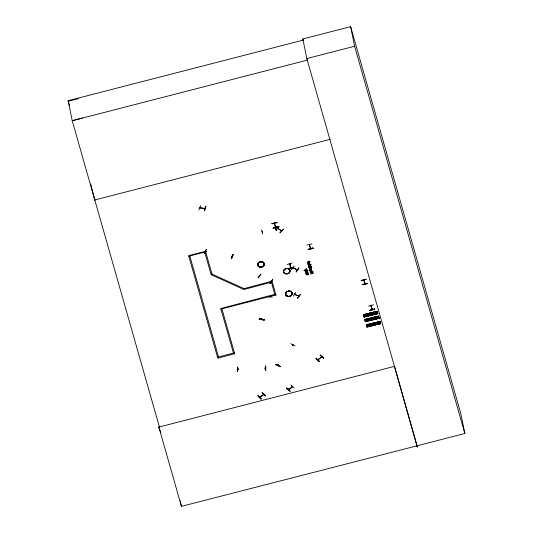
<?xml version="1.0" encoding="UTF-8"?>
<svg xmlns="http://www.w3.org/2000/svg" width="533" height="533" viewBox="0 0 533 533"><rect width="100%" height="100%" fill="white"/><g stroke="black" fill="none" stroke-linecap="round" stroke-linejoin="round"><path stroke-width="0.8" d="M264.168 319.773C257.499 318.181 257.446 319.374 264.128 320.086M281.664 230.896L277.593 228.257M281.671 230.936L277.773 228.424M288.4 389.123C288.32 390.736 293.037 386.985 292.39 386.238M321.759 356.77L317.908 359.862L317.715 359.375M318.248 359.562L318.074 359.169M321.352 357.07L321.705 356.484M321.472 356.877L321.452 357.217L321.819 356.597M237.811 366.97L237.378 371.454L237.611 367.11M237.718 368.923L237.825 369.356C239.204 368.929 237.105 369.722 237.831 368.876M238.284 369.176L238.191 368.863M265.034 368.176L265.574 368.35L265.487 367.897M265.487 370.415L265.701 365.944L265.78 370.408L265.454 370.255M262.183 231.615L262.309 232.128L262.443 231.682M263.449 394.487C264.288 394.373 259.018 398.531 260.151 396.865M263.788 394.573L263.802 394.207M275.774 228.617L275.701 228.177M275.794 228.63L275.634 228.151M293.57 268.132L293.53 267.926M294.609 294.023L295.016 294.476M309.64 269.418L309.347 269.198L311.485 269.065L311.645 269.858L310.746 269.132L310.299 270.351A0.706 0.58 -11.5 0 1 309.913 270.358L309.606 269.252M261.643 319.34L261.81 318.927L261.896 319.354M292.65 344.631L292.537 345.191M275.934 364.286L275.814 364.659L280.211 366.644M262.776 234.06L261.51 229.976M309.993 261.67C307.634 263.162 305.629 261.756 309.06 261.616M309.866 270.498C309.22 272.243 312.418 272.27 311.965 270.651C310.532 268.865 310.779 273.829 310.233 270.404M259.604 275.814L259.651 276.121M262.229 231.948L262.363 231.569M278.213 228.684L278.099 228.331M315.916 358.396L319.194 361.541L319.387 361.214M319.194 361.534L316.082 358.109M257.865 395.879L261.03 399.104L261.223 398.777M258.059 395.699L261.197 398.964L258.039 395.739M274.368 223.021L274.555 223.767L274.622 223.047M309.347 244.727L309.653 245.08L309.553 244.627M309.686 245.027C308.967 242.828 311.285 251.09 310.586 248.078M370.888 305.349L371.081 306.002L371.141 305.282M198.909 209.795L200.661 205.578M199.968 207.663C201.307 207.637 199.449 208.323 200.035 207.35M205.645 206.391L205.951 206.611L204.159 210.782L205.678 206.411M204.512 253.741L206.304 249.411L204.759 253.635M232.075 256.26C232.441 257.133 231.389 256.713 231.728 256.193M231.422 258.652L233.028 254.567M232.988 254.541L231.415 258.791L233.241 254.621L232.928 254.408M261.796 318.974L261.656 319.354L261.563 319.014M269.691 296.481L269.778 297.267L269.498 296.854M261.756 319.147L261.91 318.721M264.121 320.126L264.175 319.733M278.119 365.332L278.039 365.032M278.512 365.158L278.213 365.165M292.93 345.018L292.903 344.644M311.152 264.934L308.387 265.814L309.926 264.668L308.101 264.808L307.987 264.368M307.641 272.33L305.669 273.009L307.208 271.863L305.382 272.003L305.269 271.564M309.886 269.185L310.246 270.058L310.446 269.038M309.413 267.539C308.68 269.032 311.725 268.379 310.572 267.24M321.306 356.724L321.366 357.01M311.072 264.654C310.126 265.9 310.059 262.749 308.021 264.535M307.561 272.057L307.081 271.35L305.302 271.723M309.133 267.613L309.433 268.699L310.992 268.259A0.813 0.666 -11.5 0 0 311.159 267.846A0.939 0.773 -11.5 0 0 310.886 267.333L310.852 267.166M260.124 397.145L259.904 396.692M267.366 296.241L272.296 297.088M261.876 319.394L261.736 318.687M238.331 369.362L238.244 368.909M310.353 265.481C311.618 268.579 308.101 264.861 308.92 267.226L308.56 266.567A0.793 0.646 -11.5 0 1 308.64 266.2C309.347 265.467 311.045 267.479 309.993 265.567M272.017 281.151L244.074 288.613L243.541 289.359L211.308 274.781L211.788 273.789M291.411 269.785L294.343 266.007M292.93 267.759L293.203 267.912M298.82 267.919L296.068 271.89L298.88 268.059M296.315 271.997L298.846 268.026M293.123 296.295L295.828 292.41M298.533 295.795L298.44 296.295L298.36 295.948M297.534 298.154C299.506 295.529 302.971 291.165 297.501 298.127M260.877 274.109L258.039 278.046L260.89 274.102M271.117 281.144L274.948 295.162M271.17 281.044L271.077 281.544M269.951 283.303L272.716 279.465M272.756 279.605L269.971 283.443L272.703 279.445M292.877 344.684L292.524 345.224M278.366 365.038L278.113 365.385L278.306 364.752M292.684 345.311L292.937 344.964M278.526 365.125L278.266 365.451L278.233 364.772M295.082 345.904L290.678 343.705M280.205 366.677C276.747 363.999 272.31 363.133 280.358 366.464M274.428 223.307L275.568 227.384M310.699 248.684L310.346 248.092M363.653 279.925L364.832 284.049L364.639 283.303M372.3 309.566L370.921 305.576L372.121 309.673L371.947 308.967M316.082 358.263L319.42 361.374M290.045 391.149L286.767 387.864M292.49 386.711L288.353 389.217M317.941 359.815L321.879 356.883M275.794 230.089L279.372 226.685M280.005 232.808C286.774 225.199 282.59 231.102 279.918 232.628M292.75 344.571L292.81 344.858M263.808 394.587L263.695 394.1M205.591 251.616L206.104 251.669L205.651 251.303M308.68 265.947L309.38 265.76M274.735 223.72L274.542 222.974M309.653 245.08L309.466 244.334M363.772 280.338C363.972 278.339 365.805 285.968 364.659 283.389M371.254 305.955L371.068 305.216M323.511 358.329L320.18 355.085L323.671 358.216M290.898 384.953L294.136 387.977M262.223 392.828L265.614 395.886L262.189 392.668M263.748 394.38L259.564 396.992M304.11 270.278L304.223 270.737L304.976 270.224L307.028 270.164M271.264 281.597L271.117 281.071M304.143 270.438L306.602 268.692M200.082 207.657L204.825 208.769L204.799 208.243M305.329 269.805L306.688 268.978M206.018 251.869L205.465 251.056M293.083 267.912L297.494 269.878L297.374 269.538M292.211 386.918L292.004 386.492L291.997 386.851M288.739 389.203L288.813 388.97M311.072 270.617C311.405 272.536 312.245 270.284 311.039 270.451M306.488 273.016L307.934 272.736M262.256 392.774L265.387 395.879M293.03 268.066L297.234 269.731M294.536 294.043L294.502 294.483L298.7 296.128M311.359 271.583L310.892 271.703M308.261 262.449L309.333 262.376M68.257 101.257L78.491 98.565M82.448 118.006L72.215 120.705L159.4 426.933L158.847 427.08L160.819 432.516M302.844 38.962L350.621 26.65L460.865 413.875L464.856 433.482L417.079 445.795L306.835 58.57L302.844 38.962L303.297 40.555M307.847 59.982L72.215 120.705L68.144 100.684L303.777 39.968M306.835 58.57L354.612 46.258L350.621 26.65M94.234 200.122L330.413 139.26M271.963 223.873L277.027 222.567M276.014 227.151L277.466 226.791M273.169 228.097C289.239 223.627 262.203 230.989 278.286 226.978M234.68 353.652L217.844 358.243L188.635 255.647L205.518 251.296L212.014 274.109L211.028 274.368L204.712 252.109M311.932 243.828L306.861 245.12M310.939 248.511L312.391 248.151M313.118 247.998C297.567 252.189 323.704 245.733 308.141 249.644M308.081 249.431L313.111 247.952M292.171 263.016L287.134 264.441M289.765 263.828L290.732 267.946M309.093 261.776L309.193 261.037M309.227 261.203L309.373 261.71L309.913 261.397M309.22 262.243L309.413 261.816M291.185 267.719L292.63 267.359M293.363 267.2C283.289 269.165 290.805 269.445 293.357 267.16M293.39 267.333L288.32 268.619M310.033 265.747L310.386 265.641M309.546 267.213L310.946 266.846M309.167 267.773L308.88 267.553L311.645 266.667M309.446 267.699L310.606 267.406M310.886 267.333L311.718 266.946M309.92 269.345L310.479 269.198M305.109 271.057C311.205 269.951 305.662 269.638 305.189 271.337L307.954 270.451M309.9 270.664L310.273 270.584M244.027 288.366L244.301 289.412L271.264 282.21M310.259 272.383C316.229 271.357 310.546 270.971 310.339 272.676L311.618 272.176M313.264 272.823L312.251 273.256L311.965 272.256L312.984 271.823M313.351 273.116L310.706 273.969L311.898 273.176M233.467 353.099L220.755 308.527L274.722 294.363M275.934 294.909L220.929 309.08M361.194 280.491L366.258 279.185M361.207 280.551L366.278 279.245M362.36 284.562C371.348 281.877 367.157 284.662 362.353 284.515M373.553 304.803L368.503 306.175M374.719 308.874C364.645 310.839 372.161 311.112 374.712 308.834M369.682 310.313L374.759 309.033M159.387 426.88L158.834 427.02L181.42 506.35L417.079 445.795M158.847 427.08L394.48 366.358L417.246 447.074L416.919 445.455M377.184 311.252L377.384 311.985L363.619 315.356L363.439 314.67L377.217 311.359M363.439 314.67L377.211 311.305L377.764 313.424L364.026 316.869M377.764 313.411L363.999 316.782L363.459 314.717L377.191 311.272M377.271 311.565L363.586 315.196M364.072 317.062L363.879 316.336L377.644 312.971L377.824 313.651L364.072 317.062L377.817 313.637M363.886 316.382L377.657 313.024M363.966 316.662L377.71 313.244M365.338 321.492L364.812 319.474L378.563 316.062M364.805 319.467L378.543 316.009L379.13 318.208L365.305 321.379L379.063 317.988M364.878 319.747L378.63 316.336M364.912 319.873L378.67 316.462L364.898 319.827M378.73 316.722L364.985 320.14L378.736 316.742L378.543 316.029M365.238 321.139L379.003 317.728L379.176 318.408L365.418 321.779L365.232 321.093L378.99 317.721M365.352 321.552L379.11 318.134M366.418 325.157L380.169 321.745M366.497 325.443L380.256 322.072L366.504 325.483L366.311 324.757L380.096 321.472L366.311 324.77L366.857 326.822M366.837 326.749L380.582 323.338M380.629 323.464L366.871 326.882L380.635 323.511L380.062 321.359L380.249 322.052M276.361 230.602L275.168 226.305L276.327 230.436M306.575 271.23L307.175 271.217M281.551 231.075L281.251 230.443M310.686 268.679L311.272 268.719M265.074 368.196L265.527 368.163M264.981 367.997L265.534 368.33L265.434 367.85M294.616 294.296L298.9 296.015M305.362 269.964L307.061 270.331M265.041 368.376L265.074 367.863M363.753 280.378L363.599 279.638M372.167 309.167L372.3 309.626L372.121 308.927M205.925 206.584L204.432 210.828M297.068 269.398L296.974 269.898L296.961 269.478M311.625 270.211L310.732 270.418M298.746 296.435L298.84 295.935M232.128 256.546L231.662 256.226M309.446 245.073L309.287 244.381M289.532 263.588L289.899 264.288L289.785 263.615M205.625 251.823L205.478 251.476M211.841 274.035L244.074 288.613M265.727 366.051L265.494 370.268M271.37 281.417L271.324 281.111M310.473 248.711L309.36 244.707M199.982 207.837L204.779 208.45M231.615 256.653L231.622 256.3M275.521 227.358L275.421 226.732M290.692 267.926L289.779 263.868M364.819 319.514L364.992 320.153M380.202 321.845L366.457 325.283M366.398 325.077L380.136 321.626M354.612 46.258L464.856 433.482M311.652 272.336L311.932 273.342M272.07 281.397L275.987 295.155M234.727 353.899L221.915 308.827M68.144 100.684L69.497 105.441M378.67 321.739L379.23 323.811M375.798 311.652L376.358 313.724M377.157 316.409L377.717 318.481M376.225 316.642L376.784 318.707M377.744 321.972L378.303 324.037M374.866 311.885L375.432 313.95M376.345 322.318L376.904 324.384M374.826 316.988L375.385 319.054M373.473 312.231L374.033 314.297M375.105 322.625L375.665 324.697M372.234 312.538L372.794 314.61M373.586 317.295L374.146 319.367M373.713 322.971L374.273 325.043M370.841 312.884L371.401 314.956M372.194 317.641L372.754 319.713M367.723 324.457L368.283 326.529M366.211 319.127L366.771 321.199M364.852 314.37L365.411 316.442M90.663 184.012L94.787 199.975M292.557 386.632L292.504 386.345M370.888 305.256L371.081 306.002M364.819 283.263L364.952 283.616L364.612 283.403M363.772 279.592L363.959 280.338M323.451 358.223L320.146 355.091M293.45 267.766L293.476 268.266M289.712 263.542L289.899 264.195M294.916 294.163L295.035 294.529M294.489 294.023L294.516 294.522L294.396 294.156M281.231 230.496L281.217 230.896M277.826 228.157L278.046 228.804M275.601 226.685L275.808 227.291M275.461 228.191L275.581 228.704L275.448 228.244M292.457 344.898L292.504 345.284M269.865 296.515L269.945 296.901L269.845 296.561M278.459 364.819L278.532 365.165M259.438 275.967L259.511 276.314M263.289 394.327L263.402 394.813M259.984 396.699L260.137 397.158M259.778 397.058L259.764 397.398L259.618 396.898M234.447 352.846L217.571 357.197M204.452 208.183L204.299 208.436M204.386 208.216L204.425 208.703M200.521 207.763L200.301 207.63M199.915 207.377L200.008 207.87M205.998 251.369L206.091 251.869M205.698 251.856L188.815 256.206M218.55 356.943L189.801 255.953M180.287 500.8L181.42 506.35M275.781 227.298L274.395 223.407M259.225 318.921L264.188 319.907L259.225 318.921M305.949 273.875C305.769 275.874 309.773 274.841 308.547 273.189A1.059 0.866 -11.5 0 0 307.967 272.903L306.522 273.182L305.949 273.875M308.474 273.802C306.029 276.667 306.015 271.53 308.474 273.802M309.526 263.175C307.674 265.194 307.814 261.623 309.526 263.175M286.607 388.137L290.105 391.129L286.607 388.137M309.673 263.602L308.294 264.055L307.654 263.382A0.819 0.673 -11.5 0 1 307.808 262.942L309.367 262.536A0.819 0.673 -11.5 0 1 309.733 262.842L309.826 263.155A0.826 0.68 -11.5 0 1 309.673 263.602M276.98 222.401L271.917 223.707L276.98 222.401M367.45 283.363L362.387 284.682L367.45 283.363M380.495 323.011L366.751 326.423L366.944 327.155L380.695 323.738L380.495 323.011L366.751 326.443L380.509 323.051M259.265 266.826A3.265 2.672 -11.5 0 0 264.221 264.315A3.265 2.672 -11.5 0 0 259.451 262.156A3.271 2.678 -11.5 0 0 259.265 266.84A3.271 2.678 -11.5 0 0 264.228 264.321A3.271 2.678 -11.5 0 0 259.451 262.163A3.265 2.672 -11.5 0 0 259.265 266.826A3.258 2.672 -11.5 0 0 264.215 264.328A3.258 2.672 -11.5 0 0 259.458 262.176A3.258 2.672 -11.5 0 0 259.271 266.833M259.245 266.707A3.258 2.672 -11.5 0 0 264.188 264.195A3.258 2.672 -11.5 0 0 259.431 262.049A3.258 2.672 -11.5 0 0 259.245 266.707M259.245 266.767A3.271 2.678 -11.5 0 0 264.215 264.248A3.271 2.678 -11.5 0 0 259.438 262.089A3.271 2.678 -11.5 0 0 259.245 266.767M285.082 273.616A3.258 2.672 -11.5 0 0 290.032 271.104A3.271 2.678 -11.5 0 0 285.268 268.938A3.271 2.678 -11.5 0 0 285.075 273.616A3.271 2.678 -11.5 0 0 290.045 271.097A3.258 2.672 -11.5 0 0 285.275 268.952A3.258 2.672 -11.5 0 0 285.082 273.616M285.062 273.489A3.258 2.672 -11.5 0 0 290.005 270.977A3.258 2.672 -11.5 0 0 285.248 268.825A3.258 2.672 -11.5 0 0 285.062 273.489M287.16 296.135A3.258 2.672 -11.5 0 0 292.111 293.63A3.258 2.672 -11.5 0 0 287.354 291.478A3.271 2.678 -11.5 0 0 287.154 296.148A3.271 2.678 -11.5 0 0 292.124 293.63A3.271 2.678 -11.5 0 0 287.347 291.471A3.258 2.672 -11.5 0 0 287.16 296.135A3.258 2.672 -11.5 0 0 292.111 293.636A3.258 2.672 -11.5 0 0 287.354 291.484A3.258 2.672 -11.5 0 0 287.167 296.148M287.14 296.082A3.271 2.678 -11.5 0 0 292.104 293.556A3.271 2.678 -11.5 0 0 287.334 291.398A3.271 2.678 -11.5 0 0 287.14 296.082"/></g></svg>
